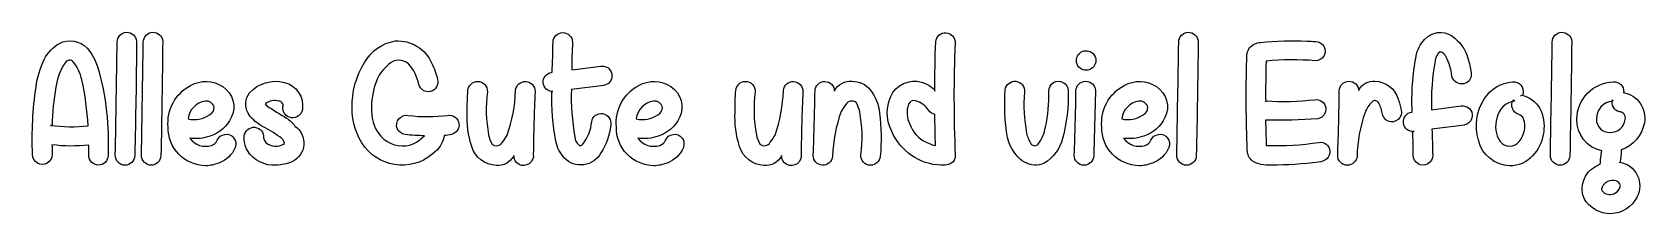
# Model space of a CAD drawing. Header units: millimetres. Extents: x 1 to 393, y -12 to 32.
import ezdxf

# ---------------------------------------------------------------- set-up
doc = ezdxf.new("R2010")
doc.units = ezdxf.units.MM
doc.layers.add('Standard', color=70, linetype='Continuous')

msp = doc.modelspace()

# ---------------------------------------------------------------- linework, layer by layer
at = {"layer": 'Standard'}
for points in [[(23.82, -0.15, -0.420891), (21.46, 2.27, 0.000322), (21.91, 29.75, -0.961237), (26.64, 29.94, -0.003279), (26.19, 2.11, -0.394827)], [(30.17, -0.15, -0.420891), (27.81, 2.27, 0.000322), (28.26, 29.75, -0.961237), (32.98, 29.94, -0.003279), (32.53, 2.11, -0.394827)], [(139.91, 12.39, -0.405181), (141.88, 9.59, -0.118534), (139.44, 2.83, -0.507157), (130.59, 1.6, -0.141694), (128.52, 5.67, -0.052432), (127.58, 17.72), (127.8, 17.72, -0.925649), (127.43, 22.37), (127.62, 22.41, 0.005838), (127.85, 29.71, -0.982652), (132.58, 29.71, 0.017118), (132.39, 22.97), (139.46, 23.89, -1.010308), (140.16, 19.24), (132.29, 18.26, 0.050925), (133.13, 6.72, 0.19862), (134.08, 4.81, 0.485739), (135.02, 4.91, 0.150248), (137.23, 10.41, -0.421735)], [(222.18, -0.15, -0.286885), (210.17, 8.03, -0.259864), (210.44, 17.48, -0.368579), (218.49, 19.61, -0.087687), (220.36, 18.39, -0.160947), (220.62, 17.83, -0.01014), (220.85, 29.81, -0.992286), (225.56, 29.53, 0.021582), (225.6, 2.35, -0.410094), (223.51, -0.08, -0.026928)], [(281.82, -0.15, -0.420891), (279.45, 2.27, 0.000322), (279.9, 29.75, -0.961237), (284.63, 29.94, -0.003279), (284.18, 2.11, -0.394827)], [(351.24, 12.25, -0.413125), (349.25, 9.61), (341.45, 8.6, -0.000505), (341.65, 2.27, -1.015689), (336.92, 2.27, 0.020181), (336.75, 8.07, -0.047729), (337.1, 8.05, -0.994774), (336.59, 12.74), (336.65, 12.74, -0.057975), (337.59, 26.31, -0.141694), (339.66, 30.37, -0.371032), (346.3, 31.23, -0.176227), (350.17, 25.82, -0.044553), (350.97, 22.29, -0.502197), (348.64, 19.61, -0.37701), (346.3, 21.55, 0.101174), (344.87, 26.1, 0.232941), (343.47, 27.37, 0.201111), (342.2, 25.22, 0.052228), (341.36, 13.28), (348.54, 14.26, -0.420169)], [(372.61, -0.15, -0.420891), (370.24, 2.27, 0.000322), (370.69, 29.75, -0.961237), (375.42, 29.94, -0.003279), (374.97, 2.11, -0.394827)], [(19.33, 12.82, -0.031412), (19.72, 2.19, -0.992509), (15.01, 2.27, 0.018077), (15.01, 4.73, -0.057024), (6.05, 4.81, -0.011763), (6.09, 2.46, -1.015689), (1.36, 2.46, -0.049107), (2.19, 18.87, -0.077287), (4.2, 25.55, -0.144449), (7.85, 29.41, -0.341206), (14.6, 28.24, -0.111508), (17.11, 23.81, -0.048317)], [(104.98, 9.91, -0.379968), (103.19, 7.33, -0.043506), (101.37, 7.07, -0.173543), (99.34, 3.23, -0.444674), (82.11, 4.22, -0.165709), (79.01, 13.75, -0.146133), (82, 24.75, -0.226966), (89.48, 30.02, -0.318471), (98.36, 24.57, -0.055664), (99.79, 20.63, -0.990706), (95.2, 19.46, 0.145176), (92.7, 24.44, 0.397488), (87.95, 24.36, 0.171229), (84.3, 18.36, 0.101938), (83.92, 11.28, 0.263905), (88.46, 5.16, 0.284956), (95.43, 6, 0.013412), (96.57, 6.99, -0.021433), (91.9, 7.29, -1.047312), (92.64, 11.92, 0.057442), (102.21, 11.94, -0.434017)], [(259.77, 25.3, -5.076968), (259.08, 26.96, -0.207098)], [(316.67, 3.38, -0.432614), (313.9, 0.63, -0.034948), (302.35, -0.11, -0.160914), (297.78, 0.92, -0.224678), (296.57, 3.52, -0.017849), (296.45, 25.41, -0.162831), (297.16, 28.44, -0.181977), (299.83, 29.67, -0.033202), (311.01, 29.98, 0.018287), (313.15, 29.92, -1.004158), (313.08, 25.22, 0.0413), (301.16, 25.14, 0.0122), (301.04, 15.22), (301.04, 15.49, 0.04628), (312.96, 15.76, -0.998819), (313.7, 11.14, -0.022547), (301.03, 10.78, 0.013688), (301.2, 4.65, 0.046486), (313.97, 5.39, -0.419341)], [(5.68, 9.51, 0.054818), (14.86, 9.4, 0.034141), (13.35, 20.59, 0.105879), (11.23, 24.96, 0.48811), (9.35, 24.79, 0.122415), (7.01, 18.83, 0.039186), (6.09, 9.51)], [(43.41, -0.27, -0.416012), (34.29, 9.1, -0.302112), (39.72, 19.2, -0.281727), (47.57, 18.95, -0.378892), (49.64, 11.41, -0.208378), (44.49, 6.92, -0.115395), (39.53, 6.39, 0.322528), (44.86, 4.67, 0.216614), (46.23, 5.9, -1.004494), (50.58, 4.12, -0.213826), (46.62, 0.39, -0.098489)], [(60.58, -0.15, -0.282509), (53.57, 3.4, -0.142191), (52.79, 6.94, -0.994403), (57.49, 6.49, 0.317917), (59.17, 4.73, 0.24159), (62.55, 5.1), (62.59, 5.16, 0.219784), (61.44, 6.72, 0.031464), (56.81, 9.53, -0.118734), (53.71, 12.51, -0.301787), (54.08, 17.44, -0.277987), (62.53, 19.97, -0.39309), (66.91, 13.38, -0.995227), (62.2, 14.05, 0.477114), (61.21, 15.43, 0.231355), (58, 14.81, 0.083997), (57.87, 14.61, -0.398472), (58.3, 14.26, 0.010126), (63.06, 11.31, -0.093215), (65.11, 9.34, -0.588379), (64.39, 0.71, -0.102207)], [(109.51, 20.2, -0.429779), (111.88, 17.66, 0.079333), (112.18, 7.21, 0.072327), (113.01, 4.98, 0.465595), (115.55, 5.41, 0.008161), (116.7, 7.15, 0.075591), (118.75, 18.01, -0.972098), (123.46, 17.76, 0.006923), (123.05, 2.5, -1.080458), (118.3, 2.19), (118.3, 2.07, -0.297418), (114.03, -0.19, -0.326213), (108.1, 4.39, -0.089359), (106.98, 12.74, -0.017552), (107.17, 18.01, -0.382466)], [(152.35, -0.27, -0.416012), (143.23, 9.1, -0.302112), (148.66, 19.2, -0.281727), (156.51, 18.95, -0.378892), (158.58, 11.41, -0.208378), (153.42, 6.92, -0.115395), (148.46, 6.39, 0.322528), (153.79, 4.67, 0.216614), (155.16, 5.9, -1.004494), (159.51, 4.12, -0.213826), (155.55, 0.39, -0.098489)], [(174.6, 20.2, -0.429779), (176.96, 17.66, 0.079333), (177.26, 7.21, 0.072327), (178.1, 4.98, 0.465595), (180.64, 5.41, 0.008161), (181.79, 7.15, 0.075591), (183.84, 18.01, -0.972098), (188.55, 17.76, 0.006923), (188.14, 2.5, -1.080458), (183.39, 2.19), (183.39, 2.07, -0.297418), (179.11, -0.19, -0.326213), (173.19, 4.39, -0.089359), (172.07, 12.74, -0.017552), (172.26, 18.01, -0.382466)], [(205.01, -0.15, -0.44868), (202.67, 2.37, 0.08021), (202.37, 12.81, 0.067617), (201.54, 15.04, 0.455774), (198.98, 14.63, 0.006666), (197.84, 12.89, 0.074358), (195.79, 2.01, -0.966287), (191.07, 2.25, 0.006508), (191.52, 17.91, -0.982543), (196.24, 17.83), (196.24, 17.95, -0.296073), (200.5, 20.24, -0.23376), (204.91, 18.15, -0.150096), (207.2, 12.5, -0.050572), (207.38, 1.99, -0.36847)], [(244.86, -0.11, -0.237806), (240.51, 2.33, -0.139703), (238.32, 6.6, -0.06295), (237.74, 18.15, -0.990315), (242.44, 17.64, 0.071212), (242.95, 7.56, 0.104157), (244.06, 5, 0.478428), (245.76, 5, 0.116258), (247.52, 9.12, 0.059022), (248.36, 17.82, -1.004453), (253.07, 17.95, -0.069492), (251.7, 6.37, -0.197946), (247.17, 0.33, -0.112644)], [(256.9, -0.15, -0.420891), (254.53, 2.27, 0.004807), (254.94, 17.89, -0.97361), (259.67, 17.97, -0.000362), (259.26, 2.11, -0.394827)], [(270.33, -0.27, -0.416012), (261.21, 9.1, -0.302112), (266.64, 19.2, -0.281727), (274.49, 18.95, -0.378892), (276.56, 11.41, -0.208378), (271.41, 6.92, -0.115395), (266.45, 6.39, 0.322528), (271.78, 4.67, 0.216614), (273.15, 5.9, -1.004494), (277.5, 4.12, -0.213826), (273.54, 0.39, -0.098489)], [(320.89, -0.15, -0.426893), (318.54, 2.27, 0.006775), (318.94, 17.89, -0.97361), (323.66, 17.97), (323.66, 18.15, -0.29231), (327.59, 20.24, -0.32744), (333.26, 15.88, -0.045361), (333.97, 13.3, -1.09212), (329.37, 12.56, 0.094244), (328.35, 15.18, 0.436425), (326.92, 15.26, 0.113731), (325.19, 12.62, 0.078711), (323.25, 2.01, -0.377654)], [(360.34, -0.27, -0.338429), (352.73, 5.9, -0.220858), (354.25, 16.06, -0.231987), (361.04, 20.1, -0.511774), (363.6, 17.22, -0.336984), (363.04, 16.7, -0.303804), (363.88, 16.7, -0.211663), (368, 13.01, -0.286369), (365.91, 2.15, -0.233709)], [(387.45, 3.56, -0.048424), (387.13, 0.45, -0.472969), (387.12, 0.63, -0.504078), (391.3, -7.85, -0.60208), (378.41, -8.22, -0.380175), (381.22, -0.43, -0.056196), (382.35, 0.12, -0.025679), (382.72, 3.36, -0.362814), (376.69, 11, -0.406578), (385.52, 20.1, -0.457023), (388.07, 17.62, -0.377302), (387.94, 17.51, -0.41447), (393.08, 10.18, -0.27646)], [(361.53, 15.41, 0.329017), (357.26, 11.31, 0.230769), (358.02, 5.65, 0.49824), (362.67, 5.63, 0.26003), (363.72, 11.14, 0.213044), (362.53, 12.19, -0.49671), (361.18, 15.67, -0.621934), (361.45, 15.45, -0.385187), (361.56, 15.43, -0.051323)], [(381.42, 11.06, 0.434552), (384.76, 7.83, 0.389791), (388.43, 10.94, 0.440918), (387.02, 12.85, -0.419383), (385.32, 15.76), (385.38, 15.41, 0.395917)], [(39.14, 11.12, 0.223492), (44.37, 12.11, 0.293908), (45.5, 13.95, 0.365164), (43.3, 15.41, 0.33132)], [(148.07, 11.12, 0.223492), (153.3, 12.11, 0.293908), (154.44, 13.95, 0.365164), (152.23, 15.41, 0.33132)], [(220.62, 12.19, -0.203605), (219.17, 13.13, 0.18942), (215.92, 15.49, 0.392036), (214.25, 14.65, 0.215149), (214.56, 9.79, 0.204403), (218.55, 5.45, 0.087069), (220.81, 4.61, -0.004622)], [(266.06, 11.12, 0.223492), (271.29, 12.11, 0.293908), (272.42, 13.95, 0.365164), (270.22, 15.41, 0.33132)], [(387.24, -5.08, 0.407671), (385.67, -3.88, 0.39932), (382.63, -5.97, 0.354702), (384.79, -7.22, 0.392816)]]:
    msp.add_lwpolyline(points, format="xyb", close=True, dxfattribs=at)

doc.saveas('drawing.dxf')
